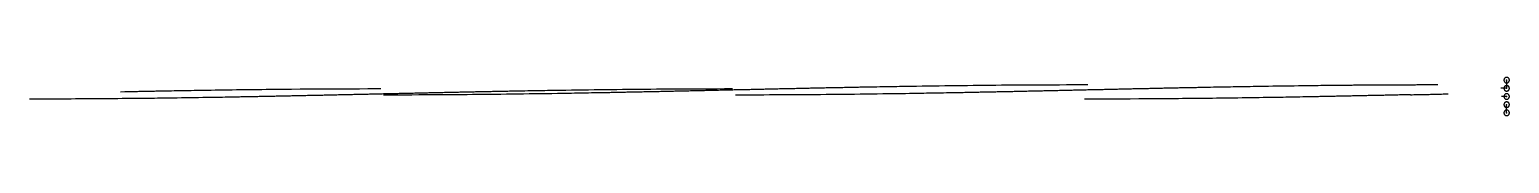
# Model space of a CAD drawing. Header units: millimetres. Extents: x -403 to 58, y -5 to 7.
import ezdxf

# ---------------------------------------------------------------- set-up
doc = ezdxf.new("R2010")
doc.units = ezdxf.units.MM
doc.layers.add('null', color=7, linetype='Continuous')
doc.layers.add('outside2', color=7, linetype='Continuous')
doc.layers.add('outside2_B', color=5, linetype='Continuous', true_color=0x000fff)

msp = doc.modelspace()

# ---------------------------------------------------------------- linework, layer by layer
at = {"layer": 'null'}
for points in [[(56.79, 5.85), (56.83, 3.31), (55.02, 3.31)], [(56.83, 0.77), (55.23, 0.77)], [(56.83, -4.31), (56.83, -1.7)]]:
    msp.add_lwpolyline(points, dxfattribs=at)
for p in [(56.83, 5.85), (56.83, 3.31), (56.83, 0.77), (56.83, -1.77), (56.83, -4.31)]:
    msp.add_point(p, dxfattribs=at)
at = {"layer": 'outside2'}
for points in [[(55.98, 5.85), (55.98, 6.7), (56.83, 6.7), (57.68, 6.7), (57.68, 5.85), (57.68, 5), (56.83, 5), (55.98, 5), (55.98, 5.85)], [(55.98, 3.31), (55.98, 4.16), (56.83, 4.16), (57.68, 4.16), (57.68, 3.31), (57.68, 2.46), (56.83, 2.46), (55.98, 2.46), (55.98, 3.31)], [(55.98, 0.77), (55.98, 1.62), (56.83, 1.62), (57.68, 1.62), (57.68, 0.77), (57.68, -0.08), (56.83, -0.08), (55.98, -0.08), (55.98, 0.77)], [(55.98, -1.77), (55.98, -0.92), (56.83, -0.92), (57.68, -0.92), (57.68, -1.77), (57.68, -2.62), (56.83, -2.62), (55.98, -2.62), (55.98, -1.77)], [(55.98, -4.31), (55.98, -3.46), (56.83, -3.46), (57.68, -3.46), (57.68, -4.31), (57.68, -5.16), (56.83, -5.16), (55.98, -5.16), (55.98, -4.31)]]:
    msp.add_rational_spline(points, [1, 0.707106781187, 1, 0.707106781187, 1, 0.707106781187, 1, 0.707106781187, 1], degree=2, knots=[0, 0, 0, 1.334246, 1.334246, 2.668492, 2.668492, 4.002738, 4.002738, 5.336984, 5.336984, 5.336984], dxfattribs=at)
at = {"layer": 'outside2_B'}
for points in [[(-184.41, 3.1), (-184.42, 3.1), (-186.91, 3.1), (-189.12, 3.09), (-191.32, 3.09), (-193.53, 3.08), (-195.73, 3.07), (-197.49, 3.07), (-199.25, 3.06), (-201.02, 3.05), (-202.78, 3.04), (-204.54, 3.03), (-206.31, 3.02), (-208.07, 3), (-209.83, 2.99), (-211.59, 2.97), (-213.36, 2.96), (-215.12, 2.94), (-216.88, 2.92), (-218.64, 2.91), (-220.41, 2.89), (-222.17, 2.87), (-223.93, 2.85), (-225.69, 2.83), (-227.45, 2.8), (-229.22, 2.78), (-230.98, 2.76), (-232.74, 2.73), (-234.5, 2.71), (-236.27, 2.68), (-238.03, 2.65), (-239.35, 2.63), (-240.23, 2.62), (-241.11, 2.6), (-241.99, 2.59), (-242.87, 2.57), (-243.75, 2.56), (-244.63, 2.54), (-245.51, 2.53), (-246.4, 2.51), (-247.28, 2.5), (-248.16, 2.48), (-249.04, 2.47), (-249.92, 2.45), (-250.36, 2.44), (-250.8, 2.43), (-251.24, 2.43), (-251.68, 2.42), (-252.12, 2.41), (-252.56, 2.4), (-253, 2.39), (-253.44, 2.39), (-253.88, 2.38), (-254.32, 2.37), (-254.76, 2.36), (-255.2, 2.35), (-255.64, 2.34), (-256.08, 2.34), (-256.52, 2.33), (-256.96, 2.32), (-257.4, 2.31), (-257.84, 2.3), (-258.29, 2.29), (-258.73, 2.28), (-259.17, 2.28), (-259.61, 2.27), (-260.05, 2.26), (-260.49, 2.25), (-260.93, 2.24), (-261.37, 2.23), (-261.81, 2.22), (-262.25, 2.21), (-262.69, 2.2), (-263.13, 2.2), (-263.57, 2.19), (-264.01, 2.18), (-264.45, 2.17), (-264.89, 2.16), (-265.33, 2.15), (-265.77, 2.14), (-266.21, 2.13), (-266.65, 2.12), (-267.09, 2.11), (-267.53, 2.11), (-267.97, 2.1), (-268.41, 2.09), (-268.85, 2.08), (-269.29, 2.07), (-269.73, 2.06), (-270.17, 2.05), (-270.61, 2.04), (-271.05, 2.03), (-271.49, 2.02), (-271.93, 2.01), (-272.37, 2), (-272.81, 1.99), (-273.26, 1.98), (-273.7, 1.98), (-274.14, 1.97), (-274.58, 1.96), (-275.02, 1.95), (-275.46, 1.94), (-275.9, 1.93), (-276.34, 1.92), (-276.78, 1.91), (-277.22, 1.9), (-277.66, 1.89), (-278.1, 1.88), (-278.54, 1.87), (-278.98, 1.86), (-279.42, 1.85), (-279.86, 1.84), (-280.3, 1.83), (-280.74, 1.82), (-281.18, 1.81), (-281.62, 1.8), (-282.06, 1.79), (-282.5, 1.78), (-282.94, 1.77), (-283.38, 1.76), (-283.82, 1.75), (-284.26, 1.74), (-284.7, 1.73), (-285.14, 1.73), (-285.58, 1.72), (-286.02, 1.71), (-286.46, 1.7), (-286.9, 1.69), (-287.34, 1.68), (-287.78, 1.67), (-288.22, 1.66), (-288.66, 1.65), (-289.1, 1.64), (-289.54, 1.63), (-289.98, 1.62), (-290.42, 1.61), (-290.87, 1.6), (-291.31, 1.59), (-291.75, 1.58), (-292.19, 1.57), (-292.63, 1.56), (-293.07, 1.55), (-293.51, 1.54), (-293.95, 1.53), (-294.39, 1.52), (-294.83, 1.51), (-295.27, 1.5), (-295.71, 1.49), (-296.15, 1.48), (-296.59, 1.47), (-297.03, 1.46), (-297.47, 1.45), (-297.91, 1.44), (-298.35, 1.43), (-298.79, 1.42), (-299.23, 1.41), (-299.67, 1.4), (-300.11, 1.39), (-300.55, 1.38), (-300.99, 1.37), (-301.43, 1.36), (-301.87, 1.35), (-302.31, 1.34), (-302.75, 1.33), (-303.19, 1.32), (-303.63, 1.31), (-304.07, 1.3), (-304.51, 1.29), (-304.95, 1.28), (-305.39, 1.27), (-305.83, 1.27), (-306.27, 1.26), (-306.71, 1.25), (-307.15, 1.24), (-307.6, 1.23), (-308.04, 1.22), (-308.48, 1.21), (-308.92, 1.2), (-309.36, 1.19), (-309.8, 1.18), (-310.24, 1.17), (-310.68, 1.16), (-311.12, 1.15), (-311.56, 1.14), (-312, 1.13), (-312.44, 1.12), (-312.88, 1.11), (-313.32, 1.1), (-313.76, 1.09), (-314.2, 1.08), (-314.64, 1.07), (-315.08, 1.06), (-315.52, 1.06), (-315.96, 1.05), (-316.4, 1.04), (-316.84, 1.03), (-317.28, 1.02), (-317.72, 1.01), (-318.16, 1), (-318.6, 0.99), (-319.04, 0.98), (-319.48, 0.97), (-319.92, 0.96), (-320.36, 0.95), (-320.8, 0.94), (-321.25, 0.93), (-321.69, 0.93), (-322.13, 0.92), (-322.57, 0.91), (-323.01, 0.9), (-323.45, 0.89), (-323.89, 0.88), (-324.33, 0.87), (-324.77, 0.86), (-325.21, 0.85), (-325.65, 0.84), (-326.09, 0.84), (-326.53, 0.83), (-326.97, 0.82), (-327.41, 0.81), (-327.85, 0.8), (-328.29, 0.79), (-328.73, 0.78), (-329.17, 0.77), (-329.61, 0.77), (-330.05, 0.76), (-330.49, 0.75), (-330.94, 0.74), (-331.38, 0.73), (-331.82, 0.72), (-332.26, 0.71), (-332.7, 0.71), (-333.14, 0.7), (-333.58, 0.69), (-334.02, 0.68), (-334.46, 0.67), (-334.9, 0.66), (-335.34, 0.66), (-335.78, 0.65), (-336.22, 0.64), (-336.66, 0.63), (-337.1, 0.62), (-337.54, 0.62), (-337.98, 0.61), (-338.87, 0.59), (-339.75, 0.58), (-340.63, 0.56), (-341.51, 0.54), (-342.39, 0.53), (-343.27, 0.51), (-344.15, 0.5), (-345.03, 0.48), (-345.92, 0.47), (-346.8, 0.46), (-347.68, 0.44), (-348.56, 0.43), (-349.44, 0.41), (-350.76, 0.39), (-352.09, 0.37), (-353.41, 0.35), (-354.73, 0.33), (-356.05, 0.31), (-357.38, 0.3), (-358.7, 0.28), (-360.02, 0.26), (-361.34, 0.24), (-362.66, 0.23), (-363.54, 0.22), (-364.43, 0.2), (-365.31, 0.19), (-366.19, 0.18), (-367.07, 0.17), (-367.95, 0.16), (-368.83, 0.15), (-370.6, 0.14), (-371.05, 0.13), (-371.93, 0.12), (-372.82, 0.11), (-373.7, 0.11), (-374.58, 0.1), (-375.9, 0.09), (-376.78, 0.08), (-377.22, 0.07), (-377.65, 0.07), (-378.09, 0.07), (-378.53, 0.06), (-378.97, 0.06), (-379.41, 0.06), (-379.85, 0.05), (-380.29, 0.05), (-380.73, 0.05), (-381.18, 0.04), (-381.63, 0.04), (-382.07, 0.04), (-382.52, 0.03), (-382.96, 0.03), (-383.41, 0.03), (-383.85, 0.03), (-384.29, 0.02), (-384.73, 0.02), (-385.16, 0.02), (-385.6, 0.01), (-386.03, 0.01), (-386.47, 0.01), (-386.91, 0.01), (-387.34, 0), (-387.78, 0), (-388.22, 0), (-388.66, 0), (-389.1, 0), (-390.44, -0.01), (-390.9, -0.01), (-391.35, -0.01), (-391.81, -0.02), (-392.26, -0.02), (-392.71, -0.02), (-393.15, -0.02), (-393.58, -0.02), (-394.01, -0.02), (-394.43, -0.02), (-394.84, -0.03), (-395.25, -0.03), (-395.66, -0.03), (-396.08, -0.03), (-396.51, -0.03), (-397.4, -0.03), (-397.86, -0.03), (-398.35, -0.03), (-398.84, -0.04), (-399.34, -0.04), (-399.84, -0.04), (-400.34, -0.04), (-400.83, -0.04)], [(-293.98, 3.1), (-293.99, 3.1), (-297.94, 3.1), (-300.58, 3.09), (-303.23, 3.08), (-305.87, 3.08), (-308.52, 3.06), (-311.16, 3.05), (-313.8, 3.04), (-316.45, 3.02), (-319.09, 3), (-321.74, 2.98), (-323.06, 2.96), (-324.38, 2.95), (-325.7, 2.94), (-327.03, 2.93), (-328.35, 2.91), (-329.67, 2.9), (-330.99, 2.88), (-332.32, 2.87), (-333.64, 2.85), (-334.96, 2.84), (-336.28, 2.82), (-337.6, 2.8), (-338.93, 2.79), (-340.25, 2.77), (-341.57, 2.75), (-342.89, 2.73), (-344.21, 2.71), (-345.53, 2.69), (-346.85, 2.67), (-348.17, 2.65), (-349.49, 2.63), (-350.37, 2.62), (-351.25, 2.6), (-352.13, 2.59), (-353.01, 2.57), (-353.89, 2.56), (-354.77, 2.54), (-355.65, 2.53), (-356.53, 2.51), (-357.41, 2.5), (-358.29, 2.48), (-359.17, 2.47), (-360.05, 2.45), (-360.94, 2.43), (-361.82, 2.42), (-362.7, 2.4), (-363.14, 2.39), (-363.59, 2.39), (-364.03, 2.38), (-364.47, 2.37), (-364.91, 2.36), (-365.35, 2.35), (-365.8, 2.34), (-366.24, 2.34), (-366.68, 2.33), (-367.12, 2.32), (-367.56, 2.31), (-368, 2.3), (-368.44, 2.29), (-368.88, 2.28), (-369.31, 2.28), (-369.75, 2.27), (-370.18, 2.26), (-370.61, 2.25), (-371.04, 2.24), (-371.47, 2.23), (-371.9, 2.22), (-372.33, 2.22), (-372.77, 2.21), (-373.21, 2.2), (-373.65, 2.19), (-375.01, 2.16)], [(-73.69, 4.35), (-75.89, 4.35), (-78.1, 4.35), (-80.3, 4.35), (-82.51, 4.34), (-84.71, 4.33), (-86.92, 4.33), (-89.12, 4.32), (-91.33, 4.3), (-93.53, 4.29), (-95.3, 4.28), (-97.06, 4.27), (-98.82, 4.25), (-100.59, 4.24), (-102.35, 4.22), (-104.11, 4.21), (-105.88, 4.19), (-107.64, 4.17), (-109.41, 4.15), (-111.17, 4.13), (-112.93, 4.11), (-114.7, 4.09), (-116.46, 4.07), (-118.22, 4.05), (-119.99, 4.02), (-121.75, 4), (-123.51, 3.97), (-125.28, 3.95), (-127.04, 3.92), (-128.8, 3.89), (-129.68, 3.88), (-130.56, 3.87), (-131.45, 3.85), (-132.33, 3.84), (-133.21, 3.82), (-134.09, 3.81), (-134.97, 3.79), (-135.85, 3.78), (-136.73, 3.76), (-137.61, 3.75), (-138.5, 3.73), (-139.38, 3.72), (-140.26, 3.7), (-140.7, 3.69), (-141.14, 3.68), (-141.58, 3.68), (-142.02, 3.67), (-142.46, 3.66), (-142.9, 3.65), (-143.34, 3.64), (-143.78, 3.63), (-144.22, 3.63), (-144.66, 3.62), (-145.1, 3.61), (-145.54, 3.6), (-145.99, 3.59), (-146.43, 3.58), (-146.87, 3.58), (-147.31, 3.57), (-147.75, 3.56), (-148.19, 3.55), (-148.63, 3.54), (-149.07, 3.53), (-149.51, 3.52), (-149.95, 3.51), (-150.39, 3.51), (-150.83, 3.5), (-151.27, 3.49), (-151.71, 3.48), (-152.15, 3.47), (-152.59, 3.46), (-153.03, 3.45), (-153.47, 3.44), (-153.91, 3.43), (-154.35, 3.43), (-154.79, 3.42), (-155.24, 3.41), (-155.68, 3.4), (-156.12, 3.39), (-156.56, 3.38), (-157, 3.37), (-157.44, 3.36), (-157.88, 3.35), (-158.32, 3.34), (-158.76, 3.33), (-159.2, 3.33), (-159.64, 3.32), (-160.08, 3.31), (-160.52, 3.3), (-160.96, 3.29), (-161.4, 3.28), (-161.84, 3.27), (-162.28, 3.26), (-162.72, 3.25), (-163.16, 3.24), (-163.6, 3.23), (-164.04, 3.22), (-164.48, 3.21), (-164.92, 3.2), (-165.36, 3.19), (-165.8, 3.18), (-166.24, 3.17), (-166.68, 3.17), (-167.13, 3.16), (-167.57, 3.15), (-168.01, 3.14), (-168.45, 3.13), (-168.89, 3.12), (-169.33, 3.11), (-169.77, 3.1), (-170.21, 3.09), (-170.65, 3.08), (-171.09, 3.07), (-171.53, 3.06), (-171.97, 3.05), (-172.41, 3.04), (-172.85, 3.03), (-173.29, 3.02), (-173.73, 3.01), (-174.17, 3), (-174.61, 2.99), (-175.05, 2.98), (-175.49, 2.97), (-175.93, 2.96), (-176.37, 2.95), (-176.81, 2.94), (-177.25, 2.93), (-177.69, 2.92), (-178.13, 2.91), (-178.57, 2.9), (-179.01, 2.89), (-179.45, 2.88), (-179.89, 2.87), (-180.33, 2.86), (-180.77, 2.85), (-181.21, 2.84), (-181.66, 2.83), (-182.1, 2.82), (-182.54, 2.82), (-182.98, 2.81), (-183.42, 2.8), (-183.86, 2.79), (-184.3, 2.78), (-184.74, 2.77), (-185.18, 2.76), (-185.62, 2.75), (-186.06, 2.74), (-186.5, 2.73), (-186.94, 2.72), (-187.38, 2.71), (-187.82, 2.7), (-188.26, 2.69), (-188.7, 2.68), (-189.14, 2.67), (-189.58, 2.66), (-190.02, 2.65), (-190.46, 2.64), (-190.9, 2.63), (-191.34, 2.62), (-191.78, 2.61), (-192.22, 2.6), (-192.66, 2.59), (-193.1, 2.58), (-193.54, 2.57), (-193.98, 2.56), (-194.42, 2.55), (-194.86, 2.54), (-195.3, 2.53), (-195.74, 2.52), (-196.18, 2.51), (-196.62, 2.5), (-197.06, 2.49), (-197.5, 2.48), (-197.94, 2.47), (-198.38, 2.46), (-198.83, 2.45), (-199.27, 2.44), (-199.71, 2.43), (-200.15, 2.42), (-200.59, 2.42), (-201.03, 2.41), (-201.47, 2.4), (-201.91, 2.39), (-202.35, 2.38), (-202.79, 2.37), (-203.23, 2.36), (-203.67, 2.35), (-204.11, 2.34), (-204.55, 2.33), (-204.99, 2.32), (-205.43, 2.31), (-205.87, 2.3), (-206.31, 2.29), (-206.75, 2.28), (-207.19, 2.27), (-207.63, 2.26), (-208.07, 2.25), (-208.51, 2.25), (-208.95, 2.24), (-209.39, 2.23), (-209.83, 2.22), (-210.27, 2.21), (-210.71, 2.2), (-211.15, 2.19), (-211.59, 2.18), (-212.03, 2.17), (-212.47, 2.16), (-212.91, 2.15), (-213.35, 2.15), (-213.79, 2.14), (-214.23, 2.13), (-214.67, 2.12), (-215.12, 2.11), (-215.56, 2.1), (-216, 2.09), (-216.44, 2.08), (-216.88, 2.07), (-217.32, 2.07), (-217.76, 2.06), (-218.2, 2.05), (-218.64, 2.04), (-219.08, 2.03), (-219.52, 2.02), (-219.96, 2.01), (-220.4, 2), (-220.84, 2), (-221.28, 1.99), (-221.72, 1.98), (-222.16, 1.97), (-222.6, 1.96), (-223.04, 1.95), (-223.48, 1.95), (-223.92, 1.94), (-224.36, 1.93), (-224.8, 1.92), (-225.24, 1.91), (-225.68, 1.9), (-226.12, 1.9), (-226.56, 1.89), (-227, 1.88), (-227.44, 1.87), (-227.88, 1.86), (-228.33, 1.86), (-229.21, 1.84), (-230.09, 1.82), (-230.97, 1.81), (-231.85, 1.79), (-232.73, 1.78), (-233.61, 1.76), (-234.49, 1.75), (-235.37, 1.73), (-236.25, 1.72), (-237.13, 1.7), (-238.01, 1.69), (-238.9, 1.68), (-240.66, 1.65), (-242.42, 1.62), (-244.18, 1.6), (-245.94, 1.57), (-247.71, 1.55), (-249.47, 1.52), (-251.23, 1.5), (-252.99, 1.48), (-254.75, 1.46), (-256.52, 1.44), (-258.28, 1.42), (-260.04, 1.4), (-261.8, 1.38), (-263.57, 1.36), (-265.33, 1.35), (-267.09, 1.33), (-268.86, 1.32), (-270.62, 1.31), (-272.38, 1.29), (-274.14, 1.28), (-275.91, 1.27), (-277.67, 1.26), (-279.87, 1.25), (-282.08, 1.24), (-284.28, 1.23), (-286.48, 1.23), (-288.69, 1.22), (-290.89, 1.22), (-292.96, 1.22), (-293.09, 1.22)], [(35.34, 4.35), (34.95, 4.35), (34.55, 4.35), (34.12, 4.35), (33.67, 4.35), (33.21, 4.35), (32.73, 4.35), (32.24, 4.35), (31.74, 4.35), (31.25, 4.35), (30.75, 4.35), (30.26, 4.35), (29.78, 4.35), (29.31, 4.35), (28.85, 4.35), (28.4, 4.34), (27.1, 4.34), (26.68, 4.34), (26.26, 4.34), (25.84, 4.34), (25.42, 4.34), (25, 4.33), (24.58, 4.33), (24.15, 4.33), (23.72, 4.33), (23.29, 4.33), (22.85, 4.32), (22.41, 4.32), (21.96, 4.32), (21.51, 4.32), (21.06, 4.32), (20.6, 4.31), (20.15, 4.31), (19.69, 4.31), (19.24, 4.31), (18.79, 4.31), (17.45, 4.3), (15.7, 4.29), (15.27, 4.28), (14.84, 4.28), (14.41, 4.28), (13.98, 4.27), (13.54, 4.27), (13.11, 4.27), (12.67, 4.27), (12.23, 4.26), (11.79, 4.26), (11.34, 4.25), (10.89, 4.25), (10.44, 4.25), (9.99, 4.24), (9.55, 4.24), (9.1, 4.24), (8.66, 4.23), (8.21, 4.23), (7.78, 4.23), (7.34, 4.22), (6.9, 4.22), (6.46, 4.21), (6.03, 4.21), (5.59, 4.21), (5.15, 4.2), (4.71, 4.2), (4.27, 4.19), (3.83, 4.19), (3.39, 4.18), (2.95, 4.18), (2.5, 4.17), (2.06, 4.17), (0.74, 4.16), (-0.15, 4.15), (-1.03, 4.14), (-1.91, 4.13), (-2.79, 4.12), (-3.67, 4.1), (-4.11, 4.1), (-4.55, 4.09), (-5.43, 4.08), (-6.75, 4.07), (-8.07, 4.05), (-9.4, 4.03), (-10.72, 4.01), (-12.04, 3.99), (-13.37, 3.98), (-14.69, 3.96), (-16.01, 3.94), (-17.33, 3.92), (-18.66, 3.89), (-19.54, 3.88), (-20.42, 3.87), (-21.3, 3.85), (-22.19, 3.84), (-23.07, 3.82), (-23.95, 3.81), (-24.83, 3.79), (-25.71, 3.78), (-26.59, 3.76), (-27.47, 3.75), (-28.36, 3.73), (-29.24, 3.72), (-30.12, 3.7), (-31, 3.68), (-31.88, 3.67), (-32.76, 3.65), (-33.64, 3.63), (-34.52, 3.62), (-35.4, 3.6), (-35.84, 3.59), (-36.28, 3.58), (-36.73, 3.58), (-37.17, 3.57), (-37.61, 3.56), (-38.05, 3.55), (-38.49, 3.54), (-38.93, 3.53), (-39.37, 3.52), (-39.81, 3.51), (-40.25, 3.51), (-40.69, 3.5), (-41.13, 3.49), (-41.57, 3.48), (-42.01, 3.47), (-42.45, 3.46), (-42.89, 3.45), (-43.33, 3.44), (-43.77, 3.44), (-44.21, 3.43), (-44.65, 3.42), (-45.09, 3.41), (-45.53, 3.4), (-45.97, 3.39), (-46.41, 3.38), (-46.85, 3.37), (-47.29, 3.36), (-47.73, 3.35), (-48.17, 3.34), (-48.61, 3.34), (-49.05, 3.33), (-49.5, 3.32), (-49.94, 3.31), (-50.38, 3.3), (-50.82, 3.29), (-51.26, 3.28), (-51.7, 3.27), (-52.14, 3.26), (-52.58, 3.25), (-53.02, 3.24), (-53.46, 3.23), (-53.9, 3.22), (-54.34, 3.21), (-54.78, 3.2), (-55.22, 3.19), (-55.66, 3.18), (-56.1, 3.18), (-56.54, 3.17), (-56.98, 3.16), (-57.42, 3.15), (-57.86, 3.14), (-58.3, 3.13), (-58.74, 3.12), (-59.18, 3.11), (-59.62, 3.1), (-60.06, 3.09), (-60.5, 3.08), (-60.94, 3.07), (-61.38, 3.06), (-61.82, 3.05), (-62.26, 3.04), (-62.71, 3.03), (-63.15, 3.02), (-63.59, 3.01), (-64.03, 3), (-64.47, 2.99), (-64.91, 2.98), (-65.35, 2.97), (-65.79, 2.96), (-66.23, 2.95), (-66.67, 2.94), (-67.11, 2.93), (-67.55, 2.92), (-67.99, 2.91), (-68.43, 2.9), (-68.87, 2.89), (-69.31, 2.88), (-69.75, 2.87), (-70.19, 2.86), (-70.63, 2.85), (-71.07, 2.84), (-71.51, 2.83), (-71.95, 2.82), (-72.39, 2.82), (-72.83, 2.81), (-73.27, 2.8), (-73.71, 2.79), (-74.15, 2.78), (-74.59, 2.77), (-75.03, 2.76), (-75.47, 2.75), (-75.91, 2.74), (-76.35, 2.73), (-76.79, 2.72), (-77.23, 2.71), (-77.68, 2.7), (-78.12, 2.69), (-78.56, 2.68), (-79, 2.67), (-79.44, 2.66), (-79.88, 2.65), (-80.32, 2.64), (-80.76, 2.63), (-81.2, 2.62), (-81.64, 2.61), (-82.08, 2.6), (-82.52, 2.59), (-82.96, 2.58), (-83.4, 2.57), (-83.84, 2.56), (-84.28, 2.55), (-84.72, 2.54), (-85.16, 2.53), (-85.6, 2.52), (-86.04, 2.51), (-86.48, 2.5), (-86.92, 2.49), (-87.36, 2.48), (-87.8, 2.47), (-88.24, 2.46), (-88.68, 2.45), (-89.12, 2.44), (-89.56, 2.43), (-90, 2.42), (-90.44, 2.42), (-90.88, 2.41), (-91.32, 2.4), (-91.76, 2.39), (-92.2, 2.38), (-92.64, 2.37), (-93.08, 2.36), (-93.52, 2.35), (-93.96, 2.34), (-94.41, 2.33), (-94.85, 2.32), (-95.29, 2.31), (-95.73, 2.3), (-96.17, 2.29), (-96.61, 2.28), (-97.05, 2.27), (-97.49, 2.26), (-97.93, 2.25), (-98.37, 2.25), (-98.81, 2.24), (-99.25, 2.23), (-99.69, 2.22), (-100.13, 2.21), (-100.57, 2.2), (-101.01, 2.19), (-101.45, 2.18), (-101.89, 2.17), (-102.33, 2.16), (-102.77, 2.15), (-103.21, 2.15), (-103.65, 2.14), (-104.09, 2.13), (-104.53, 2.12), (-104.97, 2.11), (-105.41, 2.1), (-105.85, 2.09), (-106.29, 2.08), (-106.73, 2.07), (-107.17, 2.07), (-107.61, 2.06), (-108.05, 2.05), (-108.49, 2.04), (-108.93, 2.03), (-109.38, 2.02), (-109.82, 2.01), (-110.26, 2), (-110.7, 2), (-111.14, 1.99), (-111.58, 1.98), (-112.02, 1.97), (-112.46, 1.96), (-112.9, 1.95), (-113.34, 1.95), (-113.78, 1.94), (-114.22, 1.93), (-114.66, 1.92), (-115.1, 1.91), (-115.54, 1.9), (-115.98, 1.9), (-116.42, 1.89), (-116.86, 1.88), (-117.3, 1.87), (-117.74, 1.86), (-118.62, 1.85), (-119.5, 1.83), (-120.38, 1.82), (-121.26, 1.8), (-122.15, 1.79), (-123.03, 1.77), (-123.91, 1.76), (-124.79, 1.74), (-125.67, 1.73), (-126.55, 1.71), (-127.43, 1.7), (-128.31, 1.68), (-129.19, 1.67), (-130.51, 1.65), (-132.28, 1.62), (-134.04, 1.6), (-135.8, 1.57), (-137.56, 1.55), (-139.32, 1.52), (-141.09, 1.5), (-142.85, 1.48), (-144.61, 1.46), (-146.37, 1.44), (-148.13, 1.42), (-149.9, 1.4), (-151.66, 1.38), (-153.42, 1.36), (-155.19, 1.35), (-156.95, 1.33), (-158.71, 1.32), (-160.47, 1.3), (-162.24, 1.29), (-164, 1.28), (-165.76, 1.27), (-167.52, 1.26), (-169.29, 1.25), (-171.05, 1.24), (-172.81, 1.24), (-174.57, 1.23), (-176.34, 1.23), (-178.54, 1.22), (-180.74, 1.22), (-182.95, 1.22), (-183.39, 1.22), (-183.4, 1.22)], [(26.9, 1.32), (26.41, 1.3), (25.91, 1.29), (25.42, 1.28), (24.91, 1.27), (24.41, 1.26), (23.9, 1.25), (23.4, 1.24), (22.89, 1.23), (22.39, 1.22), (21.88, 1.2), (21.38, 1.19), (20.89, 1.18), (20.4, 1.17), (19.92, 1.16), (19.45, 1.15), (18.98, 1.14), (18.53, 1.13), (18.08, 1.12), (17.64, 1.11), (17.22, 1.1), (16.8, 1.09), (16.39, 1.09), (15.99, 1.08), (15.59, 1.07), (15.2, 1.06), (14.81, 1.05), (14.43, 1.04), (14.04, 1.04), (13.66, 1.03), (13.26, 1.02), (12.86, 1.01), (12.44, 1), (12.02, 0.99), (11.58, 0.98), (11.14, 0.97), (10.68, 0.97), (10.22, 0.96), (9.76, 0.95), (9.29, 0.94), (8.81, 0.93), (8.34, 0.92), (7.87, 0.91), (7.4, 0.9), (6.94, 0.89), (5.6, 0.86), (5.16, 0.85), (4.72, 0.84), (4.29, 0.83), (3.86, 0.83), (3.43, 0.82), (3, 0.81), (2.56, 0.8), (2.13, 0.79), (1.7, 0.78), (1.26, 0.77), (0.83, 0.77), (0.39, 0.76), (-0.05, 0.75), (-0.49, 0.74), (-0.93, 0.73), (-1.38, 0.72), (-1.82, 0.71), (-2.26, 0.71), (-2.7, 0.7), (-3.14, 0.69), (-3.59, 0.68), (-4.03, 0.67), (-4.47, 0.66), (-4.91, 0.66), (-5.8, 0.64), (-6.68, 0.62), (-7.56, 0.61), (-8.44, 0.59), (-9.33, 0.58), (-10.21, 0.56), (-11.09, 0.54), (-11.97, 0.53), (-12.85, 0.51), (-13.73, 0.5), (-14.61, 0.48), (-15.49, 0.47), (-16.37, 0.46), (-17.25, 0.44), (-18.13, 0.43), (-19.01, 0.41), (-20.33, 0.39), (-21.65, 0.37), (-22.97, 0.35), (-24.29, 0.33), (-25.62, 0.31), (-26.94, 0.3), (-28.26, 0.28), (-29.58, 0.26), (-30.91, 0.24), (-32.23, 0.23), (-33.55, 0.21), (-34.87, 0.19), (-36.2, 0.18), (-37.52, 0.16), (-38.84, 0.15), (-40.17, 0.14), (-41.49, 0.12), (-42.81, 0.11), (-44.14, 0.1), (-45.46, 0.09), (-47.22, 0.07), (-49.87, 0.05), (-52.52, 0.03), (-55.16, 0.01), (-57.81, 0), (-60.46, -0.01), (-63.1, -0.02), (-65.75, -0.03), (-68.39, -0.04), (-71.04, -0.04), (-73.69, -0.04), (-74.71, -0.04)], [(26.9, 1.32), (26.91, 1.32), (27.38, 1.33), (27.86, 1.34), (28.34, 1.35), (28.8, 1.36), (29.26, 1.37), (30.16, 1.39), (31.04, 1.41), (31.46, 1.42), (31.88, 1.43), (32.29, 1.44), (32.7, 1.44), (33.1, 1.45), (33.49, 1.46), (34.25, 1.48), (34.63, 1.49), (35, 1.5), (35.37, 1.5), (35.74, 1.51), (36.49, 1.53), (37.07, 1.55), (38.6, 1.55)], [(-400.83, -0.04), (-401.3, -0.04), (-401.76, -0.04), (-402.19, -0.04), (-402.61, -0.04), (-403, -0.04), (-403.37, -0.04)]]:
    msp.add_lwpolyline(points, dxfattribs=at)

doc.saveas('drawing.dxf')
